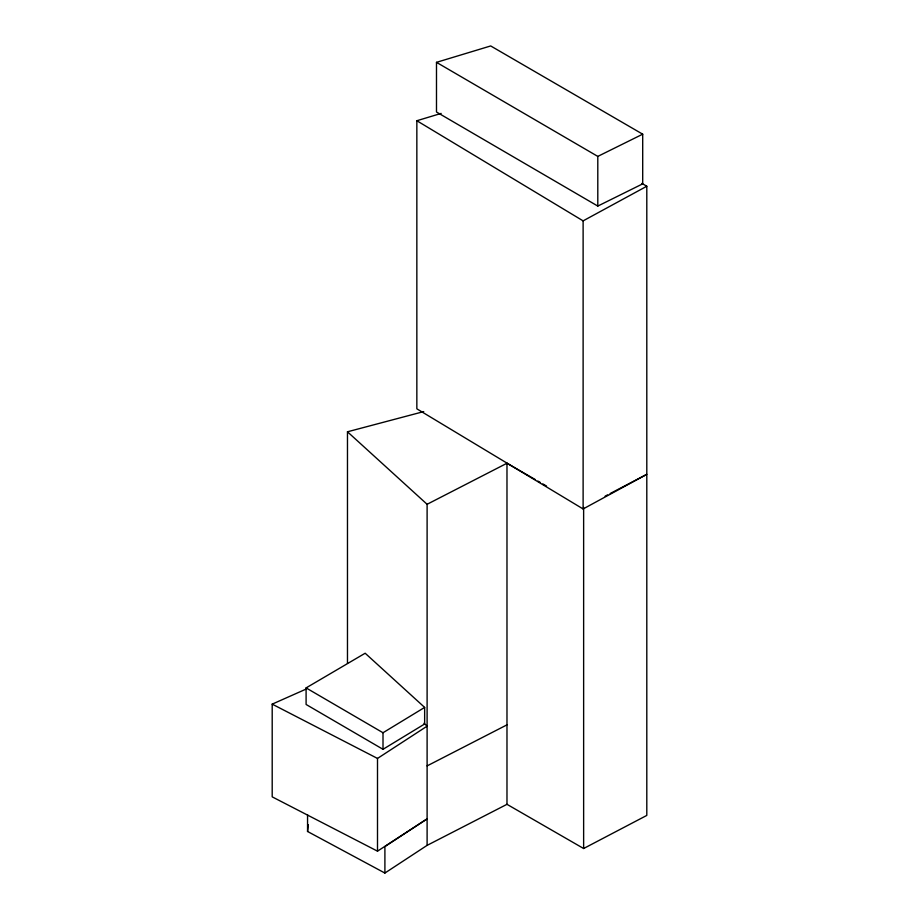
<?xml version="1.0" encoding="UTF-8"?>
<svg xmlns="http://www.w3.org/2000/svg" width="919" height="919" viewBox="0 0 919 919"><rect width="100%" height="100%" fill="white"/><g stroke="black" fill="none" stroke-linecap="round" stroke-linejoin="round"><path stroke-width="1.38" d="M641.876 183.386L646.804 186.247L646.804 815.417L583.634 848.513L506.978 804.32L427.105 845.365L384.9 873.05L307.555 831.477L308.336 824.642M306.28 689.009L272.196 704.138L272.196 796.853L377.502 851.166L377.502 758.439L427.105 726.159L423.969 723.299M377.502 851.166L427.105 818.875L384.9 846.56L384.9 873.05M383.005 749.307L383.005 732.742L424.647 707.412L365.165 653.237L306.096 687.906L306.096 704.471L383.005 749.307L424.647 723.977L424.647 707.412M610.159 493.537L646.804 474.342L583.117 508.965L416.847 408.829L416.847 120.734L583.117 220.87L646.804 186.247M605.104 496.191L607.631 494.859M427.105 845.365L427.105 504.29L506.978 463.245L535.409 479.638M427.105 765.895L506.978 724.85M436.491 62.343L597.798 156.402L642.703 134.185L642.703 183.846L597.798 206.074L436.491 112.015L436.491 62.343L490.689 45.95L642.703 134.185M416.847 120.734L441.166 113.405M347.474 663.369L347.474 431.792L423.716 411.597M272.196 704.138L377.502 758.439M537.879 481.074L540.361 482.498M542.83 483.922L546.541 486.059M306.096 687.906L383.005 732.742M347.474 431.792L427.105 504.29M597.798 156.402L597.798 206.074M583.634 507.437L583.634 848.513M583.117 220.87L583.117 508.965M506.978 463.245L506.978 804.32M307.555 814.739L307.555 831.477"/></g></svg>
